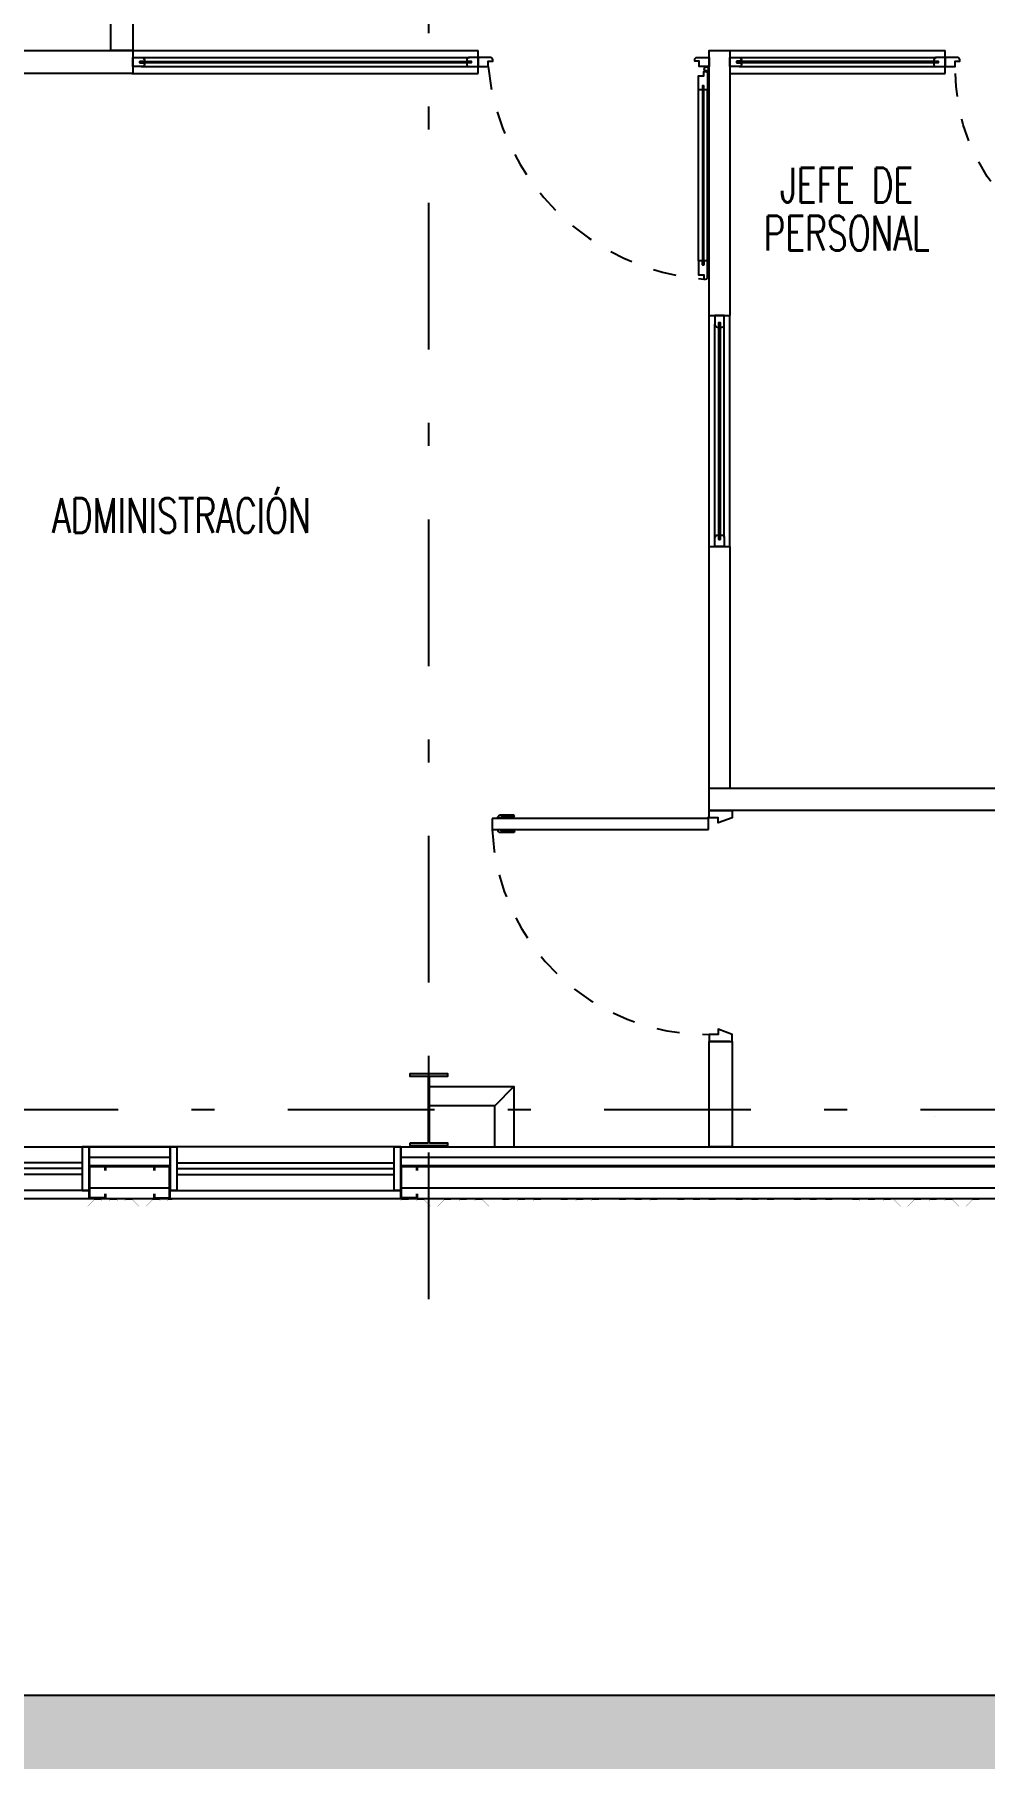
# Model space of a CAD drawing. Header units: millimetres. Extents: x -579 to 213, y -67 to 509.
# Drawn here: x -49.45 to -45.33, y -2.81 to 4.65 of the extents above; entities that cross this region are included whole.
import ezdxf
from ezdxf.enums import TextEntityAlignment as Align
from ezdxf.xclip import XClip

# ---------------------------------------------------------------- set-up
doc = ezdxf.new("R2010")
doc.units = ezdxf.units.MM
doc.header["$LTSCALE"] = 0.1
doc.linetypes.add('X REF - ANELO INST bind$0$X REF - ANELO$0$DASHDOT2', pattern=[12.7, 6.35, -3.175, 0, -3.175])
doc.linetypes.add('X REF - ANELO INST bind$0$X REF - ANELO$0$DASHED2', pattern=[0.375, 0.25, -0.125])
for name, color, linetype in [('X REF - ANELO INST bind$0$X REF - ANELO EXT$0$A-CORDONES', 8, 'Continuous'), ('X REF - ANELO INST bind$0$X REF - ANELO EXT$0$A-GRANZA', 8, 'Continuous'), ('X REF - ANELO INST bind$0$X REF - ANELO$0$A-CHAPA TRAPEZOIDAL', 8, 'Continuous'), ('X REF - ANELO INST bind$0$X REF - ANELO$0$A-TABIQUE PRY', 7, 'Continuous'), ('X REF - ANELO INST bind$0$X REF - ANELO$0$A-VISTAS', 8, 'Continuous'), ('X REF - ANELO INST bind$0$X REF - ANELO$0$C-ALUMINIO', 8, 'Continuous'), ('X REF - ANELO INST bind$0$X REF - ANELO$0$C-MADERA', 8, 'Continuous'), ('X REF - ANELO INST bind$0$X REF - ANELO$0$MET-COLUMNA METALICA', 7, 'Continuous'), ('X REF - ANELO INST bind$0$X REF - ANELO$0$MET-CORREAS DE CV', 7, 'Continuous'), ('X REF - ANELO INST bind$0$X REF - ANELO$0$MET-EJE CABRIADAS', 8, 'X REF - ANELO INST bind$0$X REF - ANELO$0$DASHDOT2'), ('X REF - ANELO INST bind$0$X REF - ANELO$0$MET-LANA VIDRIO', 8, 'Continuous'), ('X REF - ANELO INST bind$0$X REF - ANELO$0$R-NOMBRE LOCAL', 7, 'Continuous')]:
    doc.layers.add(name, color=color, linetype=linetype)
doc.styles.add('X REF - ANELO INST bind$0$X REF - ANELO$0$VAUX', font='romans.shx', dxfattribs={"width": 0.85})
doc.linetypes.add('X REF - ANELO INST bind$0$X REF - ANELO$0$REFERENCIAL CORTE TRANSVERSAL WM$0$BATTING', pattern='A,0.00254,-2.54,[134,ltypeshp.shx,S=2.54,R=0,X=-2.54,Y=0],-5.08,[134,ltypeshp.shx,S=2.54,R=180,X=2.54,Y=0],-2.54', length=10.16254)

# ---------------------------------------------------------------- blocks, each defined once
blk = doc.blocks.new('X REF - ANELO INST bind$0$X REF - ANELO$0$CMETP')
at = {"layer": 'X REF - ANELO INST bind$0$X REF - ANELO$0$MET-COLUMNA METALICA'}
blk.add_hatch(color=256, dxfattribs=at).paths.add_polyline_path([(-0.0825, 0), (-0.0825, 0.0097), (-0.0073, 0.0097, 0.414214), (-0.0029, 0.0141), (-0.0029, 0.2958, 0.414214), (-0.0073, 0.3002), (-0.0825, 0.3002), (-0.0825, 0.31), (0.0825, 0.31), (0.0825, 0.3002), (0.0073, 0.3002, 0.414214), (0.0029, 0.2958), (0.0029, 0.0141, 0.414214), (0.0073, 0.0097), (0.0825, 0.0097), (0.0825, 0)])
blk.add_lwpolyline([(0.0825, 0.3002), (0.0825, 0.31), (-0.0825, 0.31), (-0.0825, 0.3002), (-0.0073, 0.3002, -0.414214), (-0.0029, 0.2958), (-0.0029, 0.0141, -0.414214), (-0.0073, 0.0097), (-0.0825, 0.0097), (-0.0825, 0), (0.0825, 0), (0.0825, 0.0097), (0.0073, 0.0097, -0.414214), (0.0029, 0.0141), (0.0029, 0.2958, -0.414214), (0.0073, 0.3002)], format="xyb", close=True, dxfattribs=at)
blk = doc.blocks.new('X REF - ANELO INST bind$0$X REF - ANELO EXT')
at = {"layer": 'X REF - ANELO INST bind$0$X REF - ANELO EXT$0$A-GRANZA'}
h = blk.add_hatch(dxfattribs=at)
h.set_pattern_fill('AR-CONC', color=256, scale=0.005)
h.paths.add_polyline_path([(-41.9489, -3.4173), (-41.9489, -4.0173), (-42.5489, -4.0173), (-42.5489, -3.4173)])
h.paths.add_polyline_path([(-56.044, -4.0173), (-56.644, -4.0173), (-56.644, -3.4173), (-56.044, -3.4173)])
h.paths.add_polyline_path([(-53.3284, 35.8599), (-53.3284, 32.3713), (-57.0987, 32.3713), (-57.0987, 17.3824), (-55.5284, 17.3824), (-55.5284, -2.5346), (-39.9626, -2.5346), (-39.9625, -5.8465), (-58.1316, -5.8465), (-58.1316, 35.8599)])
h.paths.add_polyline_path([(-56.044, 15.4812), (-56.644, 15.4812), (-56.644, 16.0812), (-56.044, 16.0812)])
at = {"layer": 'X REF - ANELO INST bind$0$X REF - ANELO EXT$0$A-CORDONES'}
blk.add_lwpolyline([(-55.5284, 17.3824), (-55.5284, -2.5346), (-39.9626, -2.5346)], dxfattribs=at)
blk = doc.blocks.new('X REF - ANELO INST bind$0$X REF - ANELO$0$N Local')
at = {"layer": 'X REF - ANELO INST bind$0$X REF - ANELO$0$R-NOMBRE LOCAL', "lineweight": 0, "style": 'X REF - ANELO INST bind$0$X REF - ANELO$0$VAUX', "width": 0.85}
for p in [(6337.5718, -934.4549), (6337.5718, -934.7149)]:
    blk.add_attdef('NOMBRE', text='', height=0.1823, dxfattribs=at).set_placement(p, align=Align.CENTER)
blk = doc.blocks.new('X REF - ANELO INST bind$0$X REF - ANELO$0$carp alum 060 1')
at = {"layer": 'X REF - ANELO INST bind$0$X REF - ANELO$0$C-ALUMINIO'}
for points in [[(0, 0), (-0.19, 0), (-0.19, -1), (0, -1)], [(-0.19, 0), (0, 0), (0, -0.03), (-0.19, -0.03)]]:
    blk.add_lwpolyline(points, close=True, dxfattribs=at)
for points in [[(-0.19, -0.03), (-0.19, 0)], [(-0.12, -0.03), (-0.12, -0.97)], [(-0.095, -0.03), (-0.095, -0.97)], [(-0.07, -0.03), (-0.07, -0.97)]]:
    blk.add_lwpolyline(points, dxfattribs=at)
at = {"layer": 'X REF - ANELO INST bind$0$X REF - ANELO$0$C-ALUMINIO', "elevation": 0.0129}
blk.add_lwpolyline([(-0.19, -0.97), (0, -0.97), (0, -1), (-0.19, -1)], close=True, dxfattribs=at)
blk = doc.blocks.new('X REF - ANELO INST bind$0$X REF - ANELO$0$PA 1.00')
at = {"layer": 'X REF - ANELO INST bind$0$X REF - ANELO$0$C-ALUMINIO', "color": 8}
for p, q in [((-46.5712, 3.6769, 0.0157), (-46.5712, 4.4169, 0.0157)), ((-46.5332, 3.6769, 0.0157), (-46.5332, 4.4169, 0.0157))]:
    blk.add_line(p, q, dxfattribs=at)
at = {"layer": 'X REF - ANELO INST bind$0$X REF - ANELO$0$C-ALUMINIO'}
blk.add_lwpolyline([(-47.5256, 4.5174), (-47.4825, 4.5174, 0.502809), (-47.4825, 4.5174), (-47.4825, 4.5174), (-47.4825, 4.5174), (-47.4825, 4.5404), (-47.4629, 4.5404), (-47.4629, 4.547, 0.418366), (-47.4733, 4.5574), (-47.5256, 4.5574), (-47.5256, 4.5174)], format="xyb", dxfattribs=at)
at = {"layer": 'X REF - ANELO INST bind$0$X REF - ANELO$0$C-ALUMINIO', "elevation": 0.0157}
for points in [[(-46.5256, 4.5174), (-46.5687, 4.5174, -0.502809), (-46.5687, 4.5174), (-46.5687, 4.5174), (-46.5687, 4.5174), (-46.5687, 4.5404), (-46.5884, 4.5404), (-46.5884, 4.547, -0.418366), (-46.5779, 4.5574), (-46.5256, 4.5574), (-46.5256, 4.5174)], [(-46.5482, 4.4769), (-46.5482, 4.4969), (-46.541, 4.4969, -0.387306), (-46.5332, 4.4898), (-46.5332, 4.4169), (-46.5492, 4.4169), (-46.5492, 4.4344), (-46.5552, 4.4344), (-46.5552, 4.4169), (-46.5712, 4.4169), (-46.5712, 4.4769), (-46.5482, 4.4769), (-46.5482, 4.4969)], [(-46.5482, 3.6169), (-46.5482, 3.5969), (-46.541, 3.5969, 0.387306), (-46.5332, 3.604), (-46.5332, 3.6769), (-46.5492, 3.6769), (-46.5492, 3.6593), (-46.5552, 3.6593), (-46.5552, 3.6769), (-46.5712, 3.6769), (-46.5712, 3.6169), (-46.5482, 3.6169), (-46.5482, 3.5969)]]:
    blk.add_lwpolyline(points, format="xyb", dxfattribs=at)
blk.add_lwpolyline([(-46.5552, 3.6593), (-46.5492, 3.6593), (-46.5492, 4.4344), (-46.5552, 4.4344)], close=True, dxfattribs=at)
at = {"layer": 'X REF - ANELO INST bind$0$X REF - ANELO$0$C-ALUMINIO'}
blk.add_circle((-46.5382, 4.5074, 0.0159), 0.00857, dxfattribs=at)
at = {"layer": 'X REF - ANELO INST bind$0$X REF - ANELO$0$C-ALUMINIO', "color": 8, "linetype": 'X REF - ANELO INST bind$0$X REF - ANELO$0$DASHED2'}
blk.add_arc((-46.4661, 4.6146, -0.0003), 1.021, 185.46508, 265.3926, dxfattribs=at)
blk = doc.blocks.new('X REF - ANELO INST bind$0$X REF - ANELO$0$P MADERA 100')
at = {"layer": 'X REF - ANELO INST bind$0$X REF - ANELO$0$C-MADERA'}
for p, q in [((-47.4397, 1.2687, 0.0208), (-47.4401, 1.2672, 0.0208)), ((-47.439, 1.2702, 0.0208), (-47.4397, 1.2687, 0.0208)), ((-47.4381, 1.2714, 0.0208), (-47.439, 1.2702, 0.0208)), ((-47.437, 1.2725, 0.0208), (-47.4381, 1.2714, 0.0208)), ((-47.4358, 1.2734, 0.0208), (-47.437, 1.2725, 0.0208)), ((-47.4344, 1.2741, 0.0208), (-47.4358, 1.2734, 0.0208)), ((-47.4329, 1.2745, 0.0208), (-47.4344, 1.2741, 0.0208)), ((-47.4313, 1.2746, 0.0208), (-47.4329, 1.2745, 0.0208)), ((-47.372, 1.2746, 0.0208), (-47.4313, 1.2746, 0.0208)), ((-47.3714, 1.2743, 0.0208), (-47.372, 1.2746, 0.0208)), ((-47.3708, 1.274, 0.0208), (-47.3714, 1.2743, 0.0208)), ((-47.3703, 1.2735, 0.0208), (-47.3708, 1.274, 0.0208)), ((-47.3698, 1.2729, 0.0208), (-47.3703, 1.2735, 0.0208)), ((-47.3703, 1.2684, 0.0208), (-47.3698, 1.2689, 0.0208)), ((-47.3695, 1.2723, 0.0208), (-47.3698, 1.2729, 0.0208)), ((-47.3698, 1.2689, 0.0208), (-47.3695, 1.2696, 0.0208)), ((-47.3693, 1.2716, 0.0208), (-47.3695, 1.2723, 0.0208)), ((-47.3695, 1.2696, 0.0208), (-47.3693, 1.2702, 0.0208)), ((-47.3693, 1.2709, 0.0208), (-47.3693, 1.2716, 0.0208)), ((-47.3693, 1.2702, 0.0208), (-47.3693, 1.2709, 0.0208)), ((-46.5288, 1.2605), (-47.4657, 1.2605, 0.0208)), ((-47.4657, 1.2605, 0.0208), (-47.4657, 1.2134, 0.0208)), ((-47.4657, 1.2134, 0.0208), (-46.5288, 1.2134)), ((-47.4446, 1.263, 0.0208), (-47.4446, 1.2605, 0.0208)), ((-47.4446, 1.2605, 0.0208), (-47.4446, 1.263, 0.0208)), ((-47.4402, 1.263, 0.0208), (-47.4446, 1.263, 0.0208)), ((-47.4446, 1.2109, 0.0208), (-47.4446, 1.2134, 0.0208)), ((-47.4446, 1.2134, 0.0208), (-47.4446, 1.2109, 0.0208)), ((-47.4402, 1.2109, 0.0208), (-47.4446, 1.2109, 0.0208)), ((-47.4401, 1.2672, 0.0208), (-47.4402, 1.2657, 0.0208)), ((-47.4402, 1.2657, 0.0208), (-47.4402, 1.263, 0.0208)), ((-47.4279, 1.263, 0.0208), (-47.4402, 1.263, 0.0208)), ((-47.4279, 1.2109, 0.0208), (-47.4402, 1.2109, 0.0208)), ((-47.4402, 1.2082, 0.0208), (-47.4402, 1.2109, 0.0208)), ((-47.4401, 1.2067, 0.0208), (-47.4402, 1.2082, 0.0208)), ((-47.4397, 1.2051, 0.0208), (-47.4401, 1.2067, 0.0208)), ((-47.439, 1.2037, 0.0208), (-47.4397, 1.2051, 0.0208)), ((-47.4381, 1.2025, 0.0208), (-47.439, 1.2037, 0.0208)), ((-47.437, 1.2014, 0.0208), (-47.4381, 1.2025, 0.0208)), ((-47.4358, 1.2005, 0.0208), (-47.437, 1.2014, 0.0208)), ((-47.4344, 1.1998, 0.0208), (-47.4358, 1.2005, 0.0208)), ((-47.4329, 1.1994, 0.0208), (-47.4344, 1.1998, 0.0208)), ((-47.4313, 1.1993, 0.0208), (-47.4329, 1.1994, 0.0208)), ((-47.372, 1.1993, 0.0208), (-47.4313, 1.1993, 0.0208)), ((-47.4279, 1.2646, 0.0208), (-47.4278, 1.2651, 0.0208)), ((-47.4279, 1.263, 0.0208), (-47.4279, 1.2646, 0.0208)), ((-47.4217, 1.263, 0.0208), (-47.4279, 1.263, 0.0208)), ((-47.4279, 1.2109, 0.0208), (-47.4279, 1.2092, 0.0208)), ((-47.4217, 1.2109, 0.0208), (-47.4279, 1.2109, 0.0208)), ((-47.4279, 1.2092, 0.0208), (-47.4278, 1.2088, 0.0208)), ((-47.4278, 1.2651, 0.0208), (-47.4277, 1.2655, 0.0208)), ((-47.4278, 1.2088, 0.0208), (-47.4277, 1.2083, 0.0208)), ((-47.4277, 1.2655, 0.0208), (-47.4275, 1.266, 0.0208)), ((-47.4277, 1.2083, 0.0208), (-47.4275, 1.2079, 0.0208)), ((-47.4275, 1.266, 0.0208), (-47.4273, 1.2664, 0.0208)), ((-47.4275, 1.2079, 0.0208), (-47.4273, 1.2075, 0.0208)), ((-47.4273, 1.2664, 0.0208), (-47.4269, 1.2667, 0.0208)), ((-47.4273, 1.2075, 0.0208), (-47.4269, 1.2072, 0.0208)), ((-47.4269, 1.2667, 0.0208), (-47.4266, 1.2669, 0.0208)), ((-47.4269, 1.2072, 0.0208), (-47.4266, 1.2069, 0.0208)), ((-47.4266, 1.2669, 0.0208), (-47.4261, 1.2671, 0.0208)), ((-47.4266, 1.2069, 0.0208), (-47.4261, 1.2067, 0.0208)), ((-47.4261, 1.2671, 0.0208), (-47.4257, 1.2673, 0.0208)), ((-47.4261, 1.2067, 0.0208), (-47.4257, 1.2066, 0.0208)), ((-47.4257, 1.2673, 0.0208), (-47.4252, 1.2673, 0.0208)), ((-47.4257, 1.2066, 0.0208), (-47.4252, 1.2066, 0.0208)), ((-47.4252, 1.2673, 0.0208), (-47.372, 1.2673, 0.0208)), ((-47.4252, 1.2066, 0.0208), (-47.372, 1.2066, 0.0208)), ((-47.4217, 1.2605, 0.0208), (-47.4217, 1.263, 0.0208)), ((-47.4217, 1.2605, 0.0208), (-47.4217, 1.263, 0.0208)), ((-47.4217, 1.2134, 0.0208), (-47.4217, 1.2109, 0.0208)), ((-47.4217, 1.2134, 0.0208), (-47.4217, 1.2109, 0.0208)), ((-47.372, 1.2673, 0.0208), (-47.3714, 1.2675, 0.0208)), ((-47.372, 1.2066, 0.0208), (-47.3714, 1.2063, 0.0208)), ((-47.3714, 1.1995, 0.0208), (-47.372, 1.1993, 0.0208)), ((-47.3714, 1.2675, 0.0208), (-47.3708, 1.2679, 0.0208)), ((-47.3714, 1.2063, 0.0208), (-47.3708, 1.2059, 0.0208)), ((-47.3708, 1.1999, 0.0208), (-47.3714, 1.1995, 0.0208)), ((-47.3708, 1.2679, 0.0208), (-47.3703, 1.2684, 0.0208)), ((-47.3708, 1.2059, 0.0208), (-47.3703, 1.2055, 0.0208)), ((-47.3703, 1.2003, 0.0208), (-47.3708, 1.1999, 0.0208)), ((-47.3703, 1.2055, 0.0208), (-47.3698, 1.2049, 0.0208)), ((-47.3698, 1.2009, 0.0208), (-47.3703, 1.2003, 0.0208)), ((-47.3698, 1.2049, 0.0208), (-47.3695, 1.2043, 0.0208)), ((-47.3695, 1.2016, 0.0208), (-47.3698, 1.2009, 0.0208)), ((-47.3695, 1.2043, 0.0208), (-47.3693, 1.2036, 0.0208)), ((-47.3693, 1.2022, 0.0208), (-47.3695, 1.2016, 0.0208)), ((-47.3693, 1.2036, 0.0208), (-47.3693, 1.2029, 0.0208)), ((-47.3693, 1.2029, 0.0208), (-47.3693, 1.2022, 0.0208)), ((-46.5288, 1.2134), (-46.5288, 1.2605))]:
    blk.add_line(p, q, dxfattribs=at)
for points in [[(-46.5256, 1.2637), (-46.5256, 1.2949), (-46.4256, 1.2949), (-46.4256, 1.2637), (-46.4868, 1.2412), (-46.4868, 1.2637)], [(-46.5256, 0.326), (-46.5256, 0.2949), (-46.4256, 0.2949), (-46.4256, 0.3261), (-46.4868, 0.3485), (-46.4868, 0.3261)]]:
    blk.add_lwpolyline(points, close=True, dxfattribs=at)
at = {"layer": 'X REF - ANELO INST bind$0$X REF - ANELO$0$C-MADERA', "color": 8, "linetype": 'X REF - ANELO INST bind$0$X REF - ANELO$0$DASHED2'}
blk.add_arc((-46.5377, 1.2548, 0.0208), 0.9288, 182.55836, 270.74722, dxfattribs=at)
at = {"layer": 'X REF - ANELO INST bind$0$X REF - ANELO$0$C-MADERA'}
blk.add_ellipse((-46.5288, 1.2633), major_axis=(0.00195, 0.00195), ratio=1, start_param=4.712389, end_param=10.995574, dxfattribs=at)
blk = doc.blocks.new('X REF - ANELO INST bind$0$X REF - ANELO$0$PA 0.90')
at = {"layer": 'X REF - ANELO INST bind$0$X REF - ANELO$0$C-ALUMINIO', "color": 8}
for p, q in [((-51.6647, 3.3823), (-50.9852, 3.3823)), ((-51.6647, 3.3443), (-50.9852, 3.3443))]:
    blk.add_line(p, q, dxfattribs=at)
at = {"layer": 'X REF - ANELO INST bind$0$X REF - ANELO$0$C-ALUMINIO'}
for points in [[(-51.7247, 3.3673), (-51.7447, 3.3673), (-51.7447, 3.3745, -0.387306), (-51.7376, 3.3823), (-51.6647, 3.3823), (-51.6647, 3.3663), (-51.6822, 3.3663), (-51.6822, 3.3603), (-51.6647, 3.3603), (-51.6647, 3.3443), (-51.7247, 3.3443), (-51.7247, 3.3673), (-51.7447, 3.3673)], [(-50.9252, 3.3673), (-50.9052, 3.3673), (-50.9052, 3.3745, 0.387306), (-50.9123, 3.3823), (-50.9852, 3.3823), (-50.9852, 3.3663), (-50.9677, 3.3663), (-50.9677, 3.3603), (-50.9852, 3.3603), (-50.9852, 3.3443), (-50.9252, 3.3443), (-50.9252, 3.3673), (-50.9052, 3.3673)], [(-50.8847, 3.3899), (-50.8847, 3.3468, 0.502809), (-50.8847, 3.3468), (-50.8847, 3.3468), (-50.8847, 3.3468), (-50.8617, 3.3468), (-50.8617, 3.3271), (-50.8551, 3.3271, 0.418366), (-50.8447, 3.3376), (-50.8447, 3.3899), (-50.8847, 3.3899)], [(-50.8847, 2.4899), (-50.8847, 2.533, -0.502809), (-50.8847, 2.533), (-50.8847, 2.533), (-50.8847, 2.533), (-50.8617, 2.533), (-50.8617, 2.5526), (-50.8551, 2.5526, -0.418366), (-50.8447, 2.5422), (-50.8447, 2.4899), (-50.8847, 2.4899)]]:
    blk.add_lwpolyline(points, format="xyb", dxfattribs=at)
blk.add_lwpolyline([(-51.6822, 3.3603), (-51.6822, 3.3663), (-50.9677, 3.3663), (-50.9677, 3.3603)], close=True, dxfattribs=at)
blk.add_circle((-50.8947, 3.3773, 0.0003), 0.00857, dxfattribs=at)
at = {"layer": 'X REF - ANELO INST bind$0$X REF - ANELO$0$C-ALUMINIO', "color": 8, "linetype": 'X REF - ANELO INST bind$0$X REF - ANELO$0$DASHED2'}
blk.add_arc((-50.8946, 3.3831, -0.0003), 0.8502, 181.06381, 270.66924, dxfattribs=at)
blk = doc.blocks.new('X REF - ANELO INST bind$0$X REF - ANELO')
blk.add_line((-45.551, -0.0311, 0.0001), (-45.551, -0.0311, 0.0001))
at = {"layer": 'X REF - ANELO INST bind$0$X REF - ANELO$0$A-CHAPA TRAPEZOIDAL', "const_width": 0.0006}
blk.add_lwpolyline([(-48.8512, -0.3899), (-48.8686, -0.3899), (-48.8726, -0.3939), (-48.9026, -0.3939), (-48.9066, -0.3899), (-48.9366, -0.3899), (-48.9649, -0.4182), (-48.9949, -0.4182), (-49.0232, -0.3899), (-49.0532, -0.3899), (-49.0572, -0.3939), (-49.0872, -0.3939), (-49.0912, -0.3899), (-49.1212, -0.3899), (-49.1252, -0.3939), (-49.1552, -0.3939), (-49.1592, -0.3899), (-49.1892, -0.3899), (-49.2174, -0.4182), (-49.2183, -0.4182)], dxfattribs=at)
at = {"layer": 'X REF - ANELO INST bind$0$X REF - ANELO$0$A-CHAPA TRAPEZOIDAL'}
for points in [[(-47.2546, -0.3899, 0.0006, 0.0006, 0), (-47.2846, -0.3899, 0.0006, 0.0006, 0), (-47.2886, -0.3939, 0.0006, 0.0006, 0), (-47.3192, -0.3939, 0.0006, 0.0006, 0), (-47.3232, -0.3899, 0.0006, 0.0006, 0), (-47.3532, -0.3899, 0.0006, 0.0006, 0), (-47.3572, -0.3939, 0.0006, 0.0006, 0), (-47.3872, -0.3939, 0.0006, 0.0006, 0), (-47.3912, -0.3899, 0.0006, 0.0006, 0), (-47.4212, -0.3899, 0.0006, 0.0006, 0), (-47.4495, -0.4182, 0.0006, 0.0006, 0), (-47.4795, -0.4182, 0.0006, 0.0006, 0), (-47.5077, -0.3899, 0.0006, 0.0006, 0), (-47.5377, -0.3899, 0.0006, 0.0006, 0), (-47.5417, -0.3939, 0.0006, 0.0006, 0), (-47.5717, -0.3939, 0.0006, 0.0006, 0), (-47.5757, -0.3899, 0.0006, 0.0006, 0), (-47.6057, -0.3899, 0.0006, 0.0006, 0), (-47.6097, -0.3939, 0.0006, 0.0006, 0), (-47.6397, -0.3939, 0.0006, 0.0006, 0), (-47.6437, -0.3899, 0.0006, 0.0006, 0), (-47.6737, -0.3899, 0.0006, 0.0006, 0), (-47.702, -0.4182, 0.0006, 0.0006, 0), (-47.732, -0.4182, 0.0006, 0.0006, 0), (-47.7603, -0.3899, 0.0006, 0.0006, 0), (-47.7903, -0.3899, 0.0006, 0.0006, 0), (-47.7943, -0.3939, 0.0006, 0.0006, 0), (-47.8243, -0.3939, 0.0006, 0.0006, 0), (-47.8283, -0.3899, 0.0006, 0.0006, 0), (-47.8583, -0.3899, 0.0006, 0.0006, 0), (-47.8623, -0.3939, 0.0006, 0.0006, 0), (-47.8722, -0.3939, 0.0006, 0.0006, 0)], [(-45.7392, -0.3899, 0.0006, 0.0006, 0), (-45.7692, -0.3899, 0.0006, 0.0006, 0), (-45.7732, -0.3939, 0.0006, 0.0006, 0), (-45.8038, -0.3939, 0.0006, 0.0006, 0), (-45.8078, -0.3899, 0.0006, 0.0006, 0), (-45.8378, -0.3899, 0.0006, 0.0006, 0), (-45.8418, -0.3939, 0.0006, 0.0006, 0), (-45.8718, -0.3939, 0.0006, 0.0006, 0), (-45.8758, -0.3899, 0.0006, 0.0006, 0), (-45.9058, -0.3899, 0.0006, 0.0006, 0), (-45.934, -0.4182, 0.0006, 0.0006, 0), (-45.964, -0.4182, 0.0006, 0.0006, 0), (-45.9923, -0.3899, 0.0006, 0.0006, 0), (-46.0223, -0.3899, 0.0006, 0.0006, 0), (-46.0263, -0.3939, 0.0006, 0.0006, 0), (-46.0563, -0.3939, 0.0006, 0.0006, 0), (-46.0603, -0.3899, 0.0006, 0.0006, 0), (-46.0903, -0.3899, 0.0006, 0.0006, 0), (-46.0943, -0.3939, 0.0006, 0.0006, 0), (-46.1243, -0.3939, 0.0006, 0.0006, 0), (-46.1283, -0.3899, 0.0006, 0.0006, 0), (-46.1583, -0.3899, 0.0006, 0.0006, 0), (-46.1866, -0.4182, 0.0006, 0.0006, 0), (-46.2166, -0.4182, 0.0006, 0.0006, 0), (-46.2449, -0.3899, 0.0006, 0.0006, 0), (-46.2749, -0.3899, 0.0006, 0.0006, 0), (-46.2789, -0.3939, 0.0006, 0.0006, 0), (-46.3089, -0.3939, 0.0006, 0.0006, 0), (-46.3129, -0.3899, 0.0006, 0.0006, 0), (-46.3429, -0.3899, 0.0006, 0.0006, 0), (-46.3469, -0.3939, 0.0006, 0.0006, 0), (-46.3769, -0.3939, 0.0006, 0.0006, 0), (-46.3809, -0.3899, 0.0006, 0.0006, 0), (-46.4109, -0.3899, 0.0006, 0.0006, 0), (-46.4392, -0.4182, 0.0006, 0.0006, 0), (-46.4692, -0.4182, 0.0006, 0.0006, 0), (-46.4975, -0.3899, 0.0006, 0.0006, 0), (-46.5275, -0.3899, 0.0006, 0.0006, 0), (-46.5315, -0.3939, 0.0006, 0.0006, 0), (-46.5615, -0.3939, 0.0006, 0.0006, 0), (-46.5655, -0.3899, 0.0006, 0.0006, 0), (-46.5955, -0.3899, 0.0006, 0.0006, 0), (-46.5995, -0.3939, 0.0006, 0.0006, 0), (-46.6295, -0.3939, 0.0006, 0.0006, 0), (-46.6335, -0.3899, 0.0006, 0.0006, 0), (-46.6635, -0.3899, 0.0006, 0.0006, 0), (-46.6918, -0.4182, 0.0006, 0.0006, 0), (-46.7218, -0.4182, 0.0006, 0.0006, 0), (-46.75, -0.3899, 0.0006, 0.0006, 0), (-46.78, -0.3899, 0.0006, 0.0006, 0), (-46.784, -0.3939, 0.0006, 0.0006, 0), (-46.814, -0.3939, 0.0006, 0.0006, 0), (-46.818, -0.3899, 0.0006, 0.0006, 0), (-46.848, -0.3899, 0.0006, 0.0006, 0), (-46.852, -0.3939, 0.0006, 0.0006, 0), (-46.882, -0.3939, 0.0006, 0.0006, 0), (-46.886, -0.3899, 0.0006, 0.0006, 0), (-46.916, -0.3899, 0.0006, 0.0006, 0), (-46.9443, -0.4182, 0.0006, 0.0006, 0), (-46.9743, -0.4182, 0.0006, 0.0006, 0), (-47.0026, -0.3899, 0.0006, 0.0006, 0), (-47.0326, -0.3899, 0.0006, 0.0006, 0), (-47.0366, -0.3939, 0.0006, 0.0006, 0), (-47.0666, -0.3939, 0.0006, 0.0006, 0), (-47.0706, -0.3899, 0.0006, 0.0006, 0), (-47.1006, -0.3899, 0.0006, 0.0006, 0), (-47.1046, -0.3939, 0.0006, 0.0006, 0), (-47.1346, -0.3939, 0.0006, 0.0006, 0), (-47.1386, -0.3899, 0.0006, 0.0006, 0), (-47.1686, -0.3899, 0.0006, 0.0006, 0), (-47.1969, -0.4182, 0.0006, 0.0006, 0), (-47.2269, -0.4182, 0.0006, 0.0006, 0), (-47.2552, -0.3899, 0, 0, 0)], [(-45.3216, -0.3939, 0.0006, 0.0006, 0), (-45.3516, -0.3939, 0.0006, 0.0006, 0), (-45.3556, -0.3899, 0.0006, 0.0006, 0), (-45.3856, -0.3899, 0.0006, 0.0006, 0), (-45.4139, -0.4182, 0.0006, 0.0006, 0), (-45.4439, -0.4182, 0.0006, 0.0006, 0), (-45.4722, -0.3899, 0.0006, 0.0006, 0), (-45.5022, -0.3899, 0.0006, 0.0006, 0), (-45.5062, -0.3939, 0.0006, 0.0006, 0), (-45.5362, -0.3939, 0.0006, 0.0006, 0), (-45.5402, -0.3899, 0.0006, 0.0006, 0), (-45.5702, -0.3899, 0.0006, 0.0006, 0), (-45.5742, -0.3939, 0.0006, 0.0006, 0), (-45.6042, -0.3939, 0.0006, 0.0006, 0), (-45.6082, -0.3899, 0.0006, 0.0006, 0), (-45.6382, -0.3899, 0.0006, 0.0006, 0), (-45.6665, -0.4182, 0.0006, 0.0006, 0), (-45.6965, -0.4182, 0.0006, 0.0006, 0), (-45.7248, -0.3899, 0, 0, 0)]]:
    blk.add_lwpolyline(points, format="xyseb", dxfattribs=at)
at = {"layer": 'X REF - ANELO INST bind$0$X REF - ANELO$0$A-TABIQUE PRY'}
for p, q in [((-46.5256, 3.4374), (-46.4356, 3.4374)), ((-46.5256, 2.4374), (-46.4356, 2.4374))]:
    blk.add_line(p, q, dxfattribs=at)
at = {"layer": 'X REF - ANELO INST bind$0$X REF - ANELO$0$A-TABIQUE PRY', "ltscale": 5}
for p, q in [((-42.6764, 1.3899), (-46.5256, 1.3899)), ((-42.6764, 1.2949), (-46.5256, 1.2949)), ((-46.4356, 0.2949), (-46.5256, 0.2949))]:
    blk.add_line(p, q, dxfattribs=at)
at = {"layer": 'X REF - ANELO INST bind$0$X REF - ANELO$0$A-TABIQUE PRY'}
for points in [[(-49.0214, 4.5848), (-49.1164, 4.5849), (-49.1164, 5.2616), (-49.0214, 5.2617)], [(-49.2105, -0.2424), (-48.8605, -0.2424), (-48.8605, -0.1599), (-49.2105, -0.1599)]]:
    blk.add_lwpolyline(points, close=True, dxfattribs=at)
at = {"layer": 'X REF - ANELO INST bind$0$X REF - ANELO$0$A-TABIQUE PRY', "ltscale": 5}
blk.add_lwpolyline([(-53.11, 4.5849), (-49.0214, 4.5849), (-49.0214, 4.4849), (-53.11, 4.4849)], close=True, dxfattribs=at)
for points in [[(-46.5256, 3.4374), (-46.5256, 4.5849), (-46.4356, 4.5849), (-46.4356, 3.4374)], [(-46.5256, 1.2949), (-46.5256, 2.4374)], [(-46.4356, 2.4374), (-46.4356, 1.3899)], [(-46.4256, 0.2949), (-46.4256, -0.1599), (-46.5256, -0.1599), (-46.5256, 0.2949)], [(-47.7367, 0.0999), (-47.3721, 0.0999), (-47.4546, 0.0174), (-47.7367, 0.0174)], [(-47.4546, -0.1599), (-47.4546, 0.0174), (-47.3721, 0.0999), (-47.3721, -0.1599)], [(-47.4546, -0.1599), (-47.4546, 0.0174)], [(-49.2105, -0.1599), (-48.8605, -0.1599)], [(-49.2105, -0.1599), (-48.8605, -0.1599)], [(-47.8605, -0.1599), (-42.6764, -0.1599)], [(-47.8605, -0.2424), (-47.8605, -0.1599), (-42.6764, -0.1599), (-42.6764, -0.2424), (-47.8605, -0.2424)], [(-48.8605, -0.2424), (-49.2105, -0.2424)]]:
    blk.add_lwpolyline(points, dxfattribs=at)
at = {"layer": 'X REF - ANELO INST bind$0$X REF - ANELO$0$A-VISTAS'}
for p, q in [((-49.2105, -0.2051), (-48.8605, -0.2051)), ((-47.8605, -0.2051), (-31.5331, -0.2051))]:
    blk.add_line(p, q, dxfattribs=at)
at = {"layer": 'X REF - ANELO INST bind$0$X REF - ANELO$0$C-ALUMINIO', "color": 8}
for p, q in [((-49.0256, 4.5848), (-47.5256, 4.5849)), ((-48.9878, 4.5548), (-47.5635, 4.5549)), ((-47.5256, 4.4849), (-47.5256, 4.5849)), ((-46.4356, 4.5849), (-45.503, 4.5849, 0.0157)), ((-46.3978, 4.5549), (-45.5408, 4.5549, 0.0157)), ((-45.503, 4.4849, 0.0157), (-45.503, 4.5849, 0.0157)), ((-49.0256, 4.4848), (-47.5256, 4.4849)), ((-48.9861, 4.5148), (-47.5652, 4.5149)), ((-46.4356, 4.4849), (-45.503, 4.4849, 0.0157)), ((-46.3961, 4.5149), (-45.5425, 4.5149, 0.0157)), ((-46.5256, 2.4374), (-46.5256, 3.4374)), ((-46.4356, 3.4374), (-46.4356, 3.4374)), ((-46.4356, 2.4374), (-46.4356, 3.4374)), ((-46.5006, 2.4752), (-46.5006, 3.3995)), ((-46.4606, 2.4769), (-46.4606, 3.3978))]:
    blk.add_line(p, q, dxfattribs=at)
at = {"layer": 'X REF - ANELO INST bind$0$X REF - ANELO$0$C-ALUMINIO'}
for points in [[(-49.0214, 4.5548), (-48.9836, 4.5548, -0.398972), (-48.9714, 4.5433), (-48.9714, 4.5378), (-48.9911, 4.5378), (-48.9911, 4.5318), (-48.9714, 4.5318), (-48.9714, 4.5252, -0.418366), (-48.9819, 4.5148), (-49.0214, 4.5148), (-49.0214, 4.5548)], [(-47.5256, 4.5549), (-47.5635, 4.5549, 0.398972), (-47.5756, 4.5433), (-47.5756, 4.5379), (-47.5559, 4.5379), (-47.5559, 4.5319), (-47.5756, 4.5319), (-47.5756, 4.5253, 0.418366), (-47.5652, 4.5149), (-47.5256, 4.5149), (-47.5256, 4.5549)], [(-46.4356, 4.5549), (-46.3978, 4.5549, -0.398972), (-46.3856, 4.5433), (-46.3856, 4.5379), (-46.4053, 4.5379), (-46.4053, 4.5319), (-46.3856, 4.5319), (-46.3856, 4.5253, -0.418366), (-46.3961, 4.5149), (-46.4356, 4.5149), (-46.4356, 4.5549)], [(-46.5006, 3.4374), (-46.5006, 3.3995, 0.398972), (-46.4891, 3.3874), (-46.4836, 3.3874), (-46.4836, 3.4071), (-46.4776, 3.4071), (-46.4776, 3.3874), (-46.471, 3.3874, 0.418366), (-46.4606, 3.3978), (-46.4606, 3.4374), (-46.5006, 3.4374)], [(-46.5006, 2.4374), (-46.5006, 2.4752, -0.398972), (-46.4891, 2.4874), (-46.4836, 2.4874), (-46.4836, 2.4677), (-46.4776, 2.4677), (-46.4776, 2.4874), (-46.471, 2.4874, -0.418366), (-46.4606, 2.4769), (-46.4606, 2.4374), (-46.5006, 2.4374)]]:
    blk.add_lwpolyline(points, format="xyb", dxfattribs=at)
at = {"layer": 'X REF - ANELO INST bind$0$X REF - ANELO$0$C-ALUMINIO', "elevation": 0.0157}
blk.add_lwpolyline([(-45.503, 4.5549), (-45.5408, 4.5549, 0.398972), (-45.553, 4.5433), (-45.553, 4.5379), (-45.5333, 4.5379), (-45.5333, 4.5319), (-45.553, 4.5319), (-45.553, 4.5253, 0.418366), (-45.5425, 4.5149), (-45.503, 4.5149), (-45.503, 4.5549)], format="xyb", dxfattribs=at)
at = {"layer": 'X REF - ANELO INST bind$0$X REF - ANELO$0$C-ALUMINIO'}
for points in [[(-47.5756, 4.5319), (-48.9911, 4.5318), (-48.9911, 4.5378), (-47.5756, 4.5379)], [(-45.553, 4.5319), (-46.4053, 4.5319), (-46.4053, 4.5379), (-45.553, 4.5379)], [(-46.4776, 3.3874), (-46.4776, 2.4677), (-46.4836, 2.4677), (-46.4836, 3.3874)]]:
    blk.add_lwpolyline(points, dxfattribs=at)
at = {"layer": 'X REF - ANELO INST bind$0$X REF - ANELO$0$MET-COLUMNA METALICA', "elevation": -0.0009}
for points in [[(-49.1405, -0.364), (-49.1405, -0.3803, -0.414214), (-49.1435, -0.3833), (-49.2075, -0.3833, -0.414214), (-49.2105, -0.3803), (-49.2105, -0.2463, -0.414214), (-49.2075, -0.2433), (-49.1435, -0.2433, -0.414214), (-49.1405, -0.2463), (-49.1405, -0.2636)], [(-49.143, -0.364), (-49.143, -0.3803, -0.414214), (-49.1435, -0.3808), (-49.2075, -0.3808, -0.414214), (-49.208, -0.3803), (-49.208, -0.2463, -0.414214), (-49.2075, -0.2458), (-49.1435, -0.2458, -0.414214), (-49.143, -0.2463), (-49.143, -0.2636)], [(-48.9305, -0.364), (-48.9305, -0.3803, 0.414214), (-48.9275, -0.3833), (-48.8635, -0.3833, 0.414214), (-48.8605, -0.3803), (-48.8605, -0.2463, 0.414214), (-48.8635, -0.2433), (-48.9275, -0.2433, 0.414214), (-48.9305, -0.2463), (-48.9305, -0.2636)], [(-48.928, -0.364), (-48.928, -0.3803, 0.414214), (-48.9275, -0.3808), (-48.8635, -0.3808, 0.414214), (-48.863, -0.3803), (-48.863, -0.2463, 0.414214), (-48.8635, -0.2458), (-48.9275, -0.2458, 0.414214), (-48.928, -0.2463), (-48.928, -0.2636)], [(-47.7905, -0.364), (-47.7905, -0.3803, -0.414214), (-47.7935, -0.3833), (-47.8575, -0.3833, -0.414214), (-47.8605, -0.3803), (-47.8605, -0.2463, -0.414214), (-47.8575, -0.2433), (-47.7935, -0.2433, -0.414214), (-47.7905, -0.2463), (-47.7905, -0.2636)], [(-47.793, -0.364), (-47.793, -0.3803, -0.414214), (-47.7935, -0.3808), (-47.8575, -0.3808, -0.414214), (-47.858, -0.3803), (-47.858, -0.2463, -0.414214), (-47.8575, -0.2458), (-47.7935, -0.2458, -0.414214), (-47.793, -0.2463), (-47.793, -0.2636)]]:
    blk.add_lwpolyline(points, format="xyb", dxfattribs=at)
at = {"layer": 'X REF - ANELO INST bind$0$X REF - ANELO$0$MET-CORREAS DE CV'}
for p, q in [((-49.2105, -0.2451), (-48.8605, -0.2451)), ((-47.8605, -0.2451), (-31.6007, -0.2451)), ((-31.6001, -0.3851), (-53.3884, -0.3851))]:
    blk.add_line(p, q, dxfattribs=at)
at = {"layer": 'X REF - ANELO INST bind$0$X REF - ANELO$0$MET-EJE CABRIADAS'}
for p, q in [((-47.7395, -0.8196, 0.0194), (-47.7395, 42.1212, 0.0194)), ((1.6043, -0.0001), (-54.2799, -0.0001))]:
    blk.add_line(p, q, dxfattribs=at)
at = {"layer": 'X REF - ANELO INST bind$0$X REF - ANELO$0$MET-LANA VIDRIO', "linetype": 'X REF - ANELO INST bind$0$X REF - ANELO$0$REFERENCIAL CORTE TRANSVERSAL WM$0$BATTING', "ltscale": 0.025}
for points in [[(-49.2105, -0.3377), (-48.8605, -0.3377)], [(-47.8605, -0.3377), (-31.6514, -0.3377)]]:
    blk.add_lwpolyline(points, dxfattribs=at)
for name in ['X REF - ANELO INST bind$0$X REF - ANELO EXT', 'X REF - ANELO INST bind$0$X REF - ANELO$0$P MADERA 100']:
    blk.add_blockref(name, (0, 0))
at = {"xscale": -1, "rotation": 270}
blk.add_blockref('X REF - ANELO INST bind$0$X REF - ANELO$0$PA 0.90', (-47.9929, 55.3996, 0.0157), dxfattribs=at)
ref = blk.add_blockref('X REF - ANELO INST bind$0$X REF - ANELO$0$N Local', (5024.1274, 751.491, -0.0235), dxfattribs=dict(xscale=-0.7999999999999545, yscale=0.8000000000000114, zscale=0.8))
ref.add_attrib('NOMBRE', 'JEFE DE', dxfattribs={"layer": 'X REF - ANELO INST bind$0$X REF - ANELO$0$R-NOMBRE LOCAL', "lineweight": 0, "height": 0.15, "style": 'X REF - ANELO INST bind$0$X REF - ANELO$0$VAUX', "width": 0.7}).set_placement((-45.93, 3.9271, -0.0235), align=Align.CENTER)
ref.add_attrib('NOMBRE', 'PERSONAL', dxfattribs={"layer": 'X REF - ANELO INST bind$0$X REF - ANELO$0$R-NOMBRE LOCAL', "lineweight": 0, "height": 0.15, "style": 'X REF - ANELO INST bind$0$X REF - ANELO$0$VAUX', "width": 0.7}).set_placement((-45.93, 3.7191, -0.0235), align=Align.CENTER)
ref = blk.add_blockref('X REF - ANELO INST bind$0$X REF - ANELO$0$N Local', (5021.2464, 750.2684), dxfattribs=dict(xscale=-0.7999999999999545, yscale=0.8000000000000114, zscale=0.8))
ref.add_attrib('NOMBRE', 'ADMINISTRACIÓN', dxfattribs={"layer": 'X REF - ANELO INST bind$0$X REF - ANELO$0$R-NOMBRE LOCAL', "lineweight": 0, "height": 0.15, "style": 'X REF - ANELO INST bind$0$X REF - ANELO$0$VAUX', "width": 0.7}).set_placement((-48.811, 2.4965), align=Align.CENTER)
at = {"layer": 'X REF - ANELO INST bind$0$X REF - ANELO$0$C-ALUMINIO'}
blk.add_blockref('X REF - ANELO INST bind$0$X REF - ANELO$0$PA 1.00', (0, -0.0025), dxfattribs=at)
at = {"layer": 'X REF - ANELO INST bind$0$X REF - ANELO$0$C-ALUMINIO', "xscale": -1, "rotation": 270}
blk.add_blockref('X REF - ANELO INST bind$0$X REF - ANELO$0$carp alum 060 1', (-49.2105, -0.1599), dxfattribs=at)
at = {"layer": 'X REF - ANELO INST bind$0$X REF - ANELO$0$C-ALUMINIO', "rotation": 90.00000000000001}
blk.add_blockref('X REF - ANELO INST bind$0$X REF - ANELO$0$carp alum 060 1', (-48.8605, -0.1599), dxfattribs=at)
at = {"layer": 'X REF - ANELO INST bind$0$X REF - ANELO$0$MET-COLUMNA METALICA', "rotation": 180}
blk.add_blockref('X REF - ANELO INST bind$0$X REF - ANELO$0$CMETP', (-47.7396, 0.1549, 0.0003), dxfattribs=at)
blk = doc.blocks.new('X REF - ANELO INST bind')
ref = blk.add_blockref('X REF - ANELO INST bind$0$X REF - ANELO', (0, 0))
XClip(ref).set_block_clipping_path([(-76.9680737415, -24.7711317477), (92.9860355418, 61.1669630168)])

msp = doc.modelspace()

# ---------------------------------------------------------------- block references
msp.add_blockref('X REF - ANELO INST bind', (0, 0))

doc.saveas('drawing.dxf')
